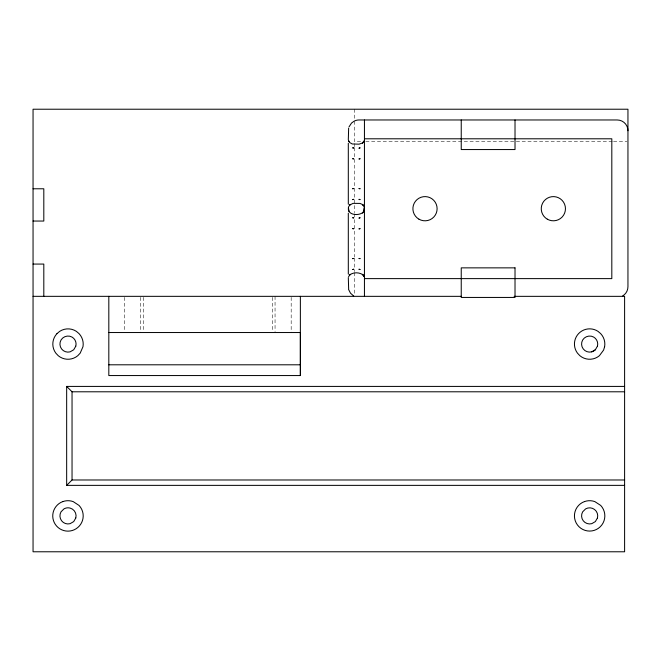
<?xml version="1.0" encoding="UTF-8"?>
<svg xmlns="http://www.w3.org/2000/svg" width="661" height="661" viewBox="0 0 661 661"><rect width="100%" height="100%" fill="white"/><g stroke="black" fill="none" stroke-linecap="round" stroke-linejoin="round"><path stroke-width="0.5" stroke-dasharray="3.31 2.48" d="M360.617 141.487L354.42 141.487L354.42 121.318M365.773 141.487L612.466 141.487M613.499 141.487L626.917 141.487M354.42 109.222L354.42 120.31M354.42 143.553L354.42 146.643M354.42 147.676L354.42 212.718M354.42 213.751L354.42 257.112M354.42 258.145L354.42 271.564M354.42 272.596L354.42 294.277M291.179 297.351L291.179 332.533M275.05 296.343L275.05 331.525M272.357 297.351L272.357 331.525M143.297 297.351L143.297 331.525M140.454 297.351L140.454 332.533M124.318 297.351L124.318 331.525"/><path stroke-width="0.99" d="M108.817 296.343L108.817 375.555L300.367 375.555L300.367 296.343M363.715 211.503L364.343 207.48L364.12 210.76L362.517 213.024L363.178 212.222M349.033 211.503L348.413 207.48C347.108 215.279 358.609 216.188 363.087 212.33M348.644 140.826L349.562 142.454L352.272 143.982L359.063 144.172L362.484 142.974L364.161 140.71M348.587 206.794L350.231 204.389L349.578 205.199M348.587 276.703L350.231 274.298L349.578 275.108M348.653 128.118L348.306 139.851M364.12 276.562L362.517 274.298L363.178 275.1M597.437 346.157L595.354 349.768L591.735 351.859M349.033 126.862L351.528 123.053L354.18 121.145A10.758 10.758 0 0 1 359.063 119.971L617.192 119.971A10.758 10.758 0 0 1 627.95 130.729M363.087 142.421L362.517 143.115L363.178 142.313M624.604 386.412L66.662 386.412L66.662 485.364L72.041 479.985L624.604 479.985M349.661 205.084L353.057 203.365L359.997 203.414L362.484 204.53L364.161 206.794M349.661 274.993C353.23 272.035 359.51 272.101 363.087 274.993M56.962 333.648L59.655 331.376A15.203 15.203 0 0 1 76.354 331.343L79.056 333.648A15.203 15.203 0 0 1 82.98 346.703L80.188 353.139L77.775 355.709A15.203 15.203 0 0 1 58.242 355.709L55.821 353.139A15.186 15.186 0 0 1 56.962 333.648M595.354 349.768L593.677 351.049A8.081 8.081 0 0 1 582.655 340.018C584.82 336.292 589.951 334.896 593.677 337.077A8.081 8.081 0 0 1 597.453 346.141M364.442 138.793L611.813 138.793L611.813 278.62L364.442 278.62M33.05 188.782L43.808 188.782L43.808 221.047L33.05 221.047M33.05 264.07L43.808 264.07L43.808 296.335M33.05 296.335L461.452 296.343M514.109 296.343L624.604 296.343L624.604 551.778L33.05 551.778L33.05 109.222L627.95 109.222L627.95 286.684A10.758 10.758 0 0 1 622.571 295.996M108.817 332.533L300.367 332.533L300.367 375.555M108.817 364.798L300.367 364.798M66.662 386.412L72.041 391.791L624.604 391.791M66.662 485.364L624.604 485.364M353.685 295.996L350.504 293.195L348.793 289.873M363.178 205.191L362.517 204.389L363.087 205.084M348.587 140.71L349.033 141.594M363.748 275.86L364.161 276.703M348.661 289.295L348.306 277.562M515.018 119.971L515.018 149.551L461.238 149.551L461.238 119.971M364.442 119.971L364.442 296.45M348.306 143.263L348.306 204.241M348.306 213.173L348.306 274.15M72.041 391.791L72.041 479.985M584.448 501.583A15.203 15.203 0 0 0 576.185 522.958A15.203 15.203 0 0 0 598.486 528.238A15.203 15.203 0 0 0 600.684 505.425L594.85 501.616A15.137 15.137 0 0 0 584.448 501.608M62.812 501.583A15.203 15.203 0 0 0 54.822 508.276A15.195 15.195 0 0 0 77.775 527.528A15.203 15.203 0 0 0 82.972 518.53A15.195 15.195 0 0 0 79.047 505.442L73.206 501.616A15.137 15.137 0 0 0 62.812 501.608M604.608 346.703L603.6 350.082L599.411 355.709A15.203 15.203 0 0 1 579.879 355.709L577.458 353.139A15.203 15.203 0 0 1 598.007 331.351L600.7 333.648A15.203 15.203 0 0 1 604.617 346.703M75.8 346.157L73.71 349.768L70.099 351.859A8.081 8.081 0 0 1 61.01 340.027C63.175 336.292 68.306 334.896 72.041 337.077A8.072 8.072 0 0 1 75.8 346.157M75.8 517.976L73.71 521.587L70.099 523.677A8.081 8.081 0 0 1 61.01 511.845L63.968 508.896A8.081 8.081 0 0 1 70.099 508.078A8.081 8.081 0 0 1 75.8 517.976M597.437 517.976L595.354 521.587L591.735 523.677A8.081 8.081 0 0 1 582.655 511.845L585.613 508.896A8.081 8.081 0 0 1 597.453 517.96M359.997 147.882L359.063 148.155L359.997 147.882M353.685 199.349L352.751 199.622L353.685 199.349M359.997 217.791L359.063 218.064L359.997 217.791M353.685 269.258L352.751 269.531L353.685 269.258M359.997 158.764L359.063 158.971L359.997 158.764M353.685 188.534L352.751 188.74L353.685 188.534M359.997 228.673L359.063 228.88L359.997 228.673M353.685 258.443L352.751 258.649L353.685 258.443M515.018 267.862L461.238 267.862L461.238 297.442L515.018 297.442L515.018 267.862M353.685 158.805L352.751 158.764L353.685 158.805M359.997 188.74L359.063 188.534L359.997 188.74M353.685 228.714L352.751 228.673L353.685 228.714M359.997 258.649L359.063 258.443L359.997 258.649M353.685 147.957L352.751 147.882L353.685 147.957M359.997 199.622L359.063 199.349L359.997 199.622M353.685 217.866L352.751 217.791L353.685 217.866M359.997 269.531L359.063 269.258L359.997 269.531M418.958 219.188A12.096 12.096 0 0 0 437.111 208.711A12.096 12.096 0 0 0 418.958 198.226A12.096 12.096 0 0 0 418.958 219.188M547.316 219.188A12.096 12.096 0 0 0 565.461 208.711A12.096 12.096 0 0 0 547.316 198.226A12.096 12.096 0 0 0 547.316 219.188"/></g></svg>
